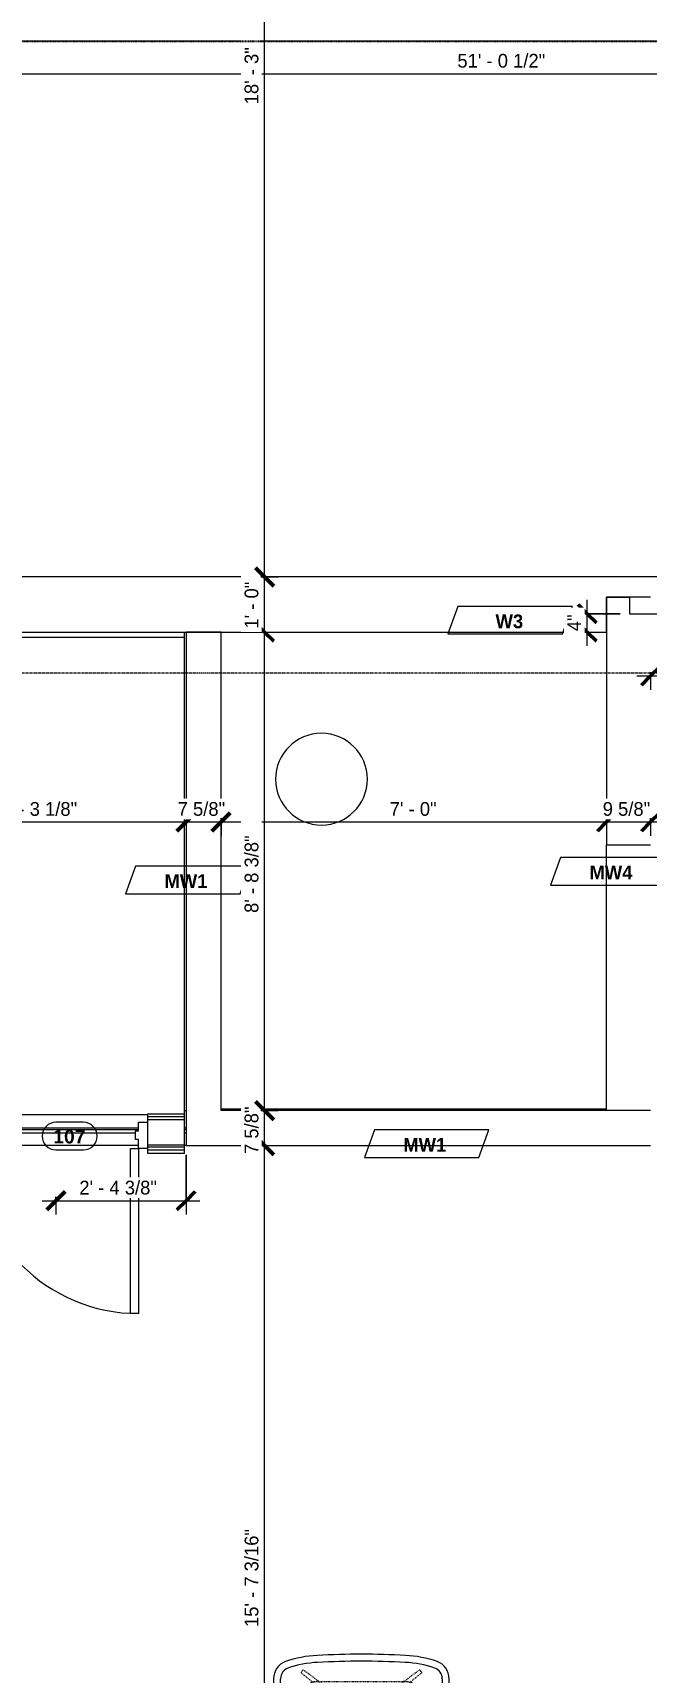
# Model space of a CAD drawing. Header units: inches. Extents: x -4058 to -1781, y 9814 to 12264.
# Drawn here: x -3620.3 to -3486.7, y 11317.3 to 11674.9 of the extents above; entities that cross this region are included whole.
import ezdxf

# ---------------------------------------------------------------- set-up
doc = ezdxf.new("R2010")
doc.units = ezdxf.units.IN
doc.header["$MEASUREMENT"] = 0
for name, pattern in [('Aligning Line 1_8_', [0.25, 0.125, -0.125]), ('Dash', [0.25, 0.125, -0.125]), ('Dash_2_', [0.25, 0.125, -0.125]), ('Grid Line 1_2_', [0.875, 0.5, -0.125, 0.125, -0.125])]:
    doc.linetypes.add(name, pattern=pattern)
for name, color, linetype, lineweight in [('0-1', 7, 'Continuous', 5), ('0-2', 7, 'Continuous', 9), ('A-ANNO-DIMS', 211, 'Continuous', 9), ('A-ANNO-DIMS-32', 211, 'Continuous', 9), ('A-DOOR-1', 7, 'Continuous', 9), ('A-DOOR-FRAM-1', 7, 'Continuous', 9), ('A-DOOR-IDEN', 31, 'Continuous', 9), ('A-FLOR-1', 7, 'Continuous', 9), ('A-WALL-1', 7, 'Continuous', 9), ('A-WALL-IDEN', 211, 'Continuous', 9), ('G-ANNO-SYMB', 111, 'Aligning Line 1_8_', 9), ('I-FURN-1', 7, 'Continuous', 9), ('I-FURN-HDLN-1', 7, 'Dash', 9), ('I-WALL-3', 7, 'Continuous', 9), ('S-BEAM-1', 7, 'Continuous', 9), ('S-FNDN-1', 7, 'Continuous', 9), ('S-GRID-1', 1, 'Grid Line 1_2_', 9)]:
    doc.layers.add(name, color=color, linetype=linetype, lineweight=lineweight)
doc.layers.add('0-3', color=250, linetype='Dash_2_')
doc.styles.add('Arial_B', font='arialbd.ttf', dxfattribs={"height": 3})
doc.styles.add('Century Gothic', font='ufonts.com_century-gothic.ttf', dxfattribs={"height": 3})
doc.styles.add('Century Gothic_B_1', font='GOTHICB.TTF', dxfattribs={"height": 3})
doc.dimstyles.new('THE_DIMENSION_STRING_3', dxfattribs={"dimscale": 12, "dimtxt": 3.132505, "dimasz": 0.333333, "dimexe": 0.25, "dimexo": 0.166667, "dimgap": 0.041667, "dimtad": 1, "dimdec": 4, "dimrnd": 0.0625, "dimzin": 3, "dimdsep": 46, "dimlunit": 4, "dimtxsty": 'Century Gothic', "dimblk1": 'OBLIQUE', "dimblk2": 'OBLIQUE', "dimsah": 1, "dimcen": 0.09, "dimdle": 0.25, "dimazin": 0, "dimtfac": 1, "dimtdec": 4, "dimtix": 1, "dimtmove": 0, "dimatfit": 3, "dimfxl": 1, "dimtvp": 1, "dimtfill": 1, "dimfrac": 2, "dimtolj": 1, "dimtzin": 0, "dimarcsym": 2})
doc.dimstyles.new('THE_DIMENSION_STRING_4', dxfattribs={"dimscale": 12, "dimtxt": 3.132505, "dimasz": 0.333333, "dimexe": 0.25, "dimexo": 0.166667, "dimgap": 0.041667, "dimtad": 1, "dimdec": 4, "dimrnd": 0.0625, "dimzin": 3, "dimdsep": 46, "dimlunit": 4, "dimtxsty": 'Century Gothic', "dimblk1": 'OBLIQUE', "dimblk2": 'OBLIQUE', "dimsah": 1, "dimcen": 0.09, "dimdle": 0.25, "dimazin": 0, "dimtfac": 1, "dimtdec": 4, "dimtix": 1, "dimtmove": 0, "dimatfit": 3, "dimfxl": 1, "dimtvp": 1, "dimtfill": 1, "dimfrac": 2, "dimtolj": 1, "dimtzin": 0, "dimarcsym": 2})

# ---------------------------------------------------------------- blocks, each defined once
blk = doc.blocks.new('CTR - 1st Phase - Shell_rvt-1-UNIT PLANS - 1ST FLOOR')
at = {"layer": 'A-FLOR-1'}
for p, q in [((-3587.32, 11542.99), (-3587.32, 11544.19)), ((-3597.32, 11432.19), (-3633.32, 11432.19)), ((-3586.95, 11432.19), (-3587.32, 11432.19))]:
    blk.add_line(p, q, dxfattribs=at)
blk = doc.blocks.new('Table-Coffee-Teknion-STRTC_Cover-R2014 - 38_25_ w x 27_5_ d x 15_ h-1463095-UNIT PLANS - 1ST FLOOR')
at = {"layer": 'I-FURN-1'}
for p, q in [((-19.13, 8.44), (-19.13, -8.44)), ((-17.6, -8.44), (-17.6, 8.44)), ((17.61, 8.44), (17.61, -8.44)), ((19.14, -8.44), (19.14, 8.44))]:
    blk.add_line(p, q, dxfattribs=at)
for centre, radius, start, end in [((-15.12, 8.44), 4.01, 110.5555, 180), ((-15.12, 8.44), 2.48, 111.0265, 180), ((-8.29, -11.95), 25.51, 92.9641, 108.8407), ((-8.29, -11.95), 23.99, 92.9641, 108.7807), ((0, -172), 185.78, 90, 92.9641), ((0, -172), 184.25, 90, 92.9641), ((0, -172), 185.78, 87.0323, 90), ((0, -172), 184.25, 87.0323, 90), ((8.3, -11.95), 23.99, 71.2186, 87.0323), ((8.3, -11.95), 25.51, 71.1589, 87.0323), ((15.13, 8.44), 2.48, 359.9932, 68.9871), ((15.13, 8.44), 4, 359.9946, 69.4552), ((-15.12, -8.44), 4.01, 180, 249.4445), ((-15.12, -8.44), 2.48, 180, 248.9735), ((15.13, -8.44), 2.48, 291.0129, 0.0068), ((15.13, -8.44), 4, 290.5448, 0.0054), ((-8.29, 11.95), 25.51, 251.1593, 267.0359), ((-8.29, 11.95), 23.99, 251.2193, 267.0359), ((0, 172), 185.78, 267.0359, 270), ((0, 172), 184.25, 267.0359, 270), ((0, 172), 184.25, 270, 272.9677), ((0, 172), 185.78, 270, 272.9677), ((8.3, 11.95), 23.99, 272.9677, 288.7814), ((8.3, 11.95), 25.51, 272.9677, 288.8411)]:
    blk.add_arc(centre, radius, start, end, dxfattribs=at)
at = {"layer": 'I-FURN-HDLN-1'}
for p, q in [((10.12, 7.75), (-10.13, 7.75)), ((-12.13, 5.75), (-12.13, -5.75)), ((12.12, -5.75), (12.12, 5.75)), ((-10.13, -7.75), (10.12, -7.75))]:
    blk.add_line(p, q, dxfattribs=at)
for centre, radius, start, end in [((0, 0), 16.4, 140.7947, 143.46), ((-10.13, 5.75), 2, 90, 180), ((10.12, 5.75), 2, 360, 90), ((0, 0), 16.4, 36.5401, 39.2054), ((-10.13, -5.75), 2, 180, 270), ((10.12, -5.75), 2, 270, 0), ((0, 0), 16.4, 216.5921, 219.2054), ((0, 0), 16.4, 320.7947, 323.408)]:
    blk.add_arc(centre, radius, start, end, dxfattribs=at)
for centre, major_axis, ratio, start_param, end_param in [((391.48, 506.34), (408.73, 493.23), 0.984192, 3.149955, 3.172178), ((-254.7, -331.68), (136.06, 396.91), 0.982649, 5.959327, 5.992944), ((258.04, -329.74), (-241.21, 343.03), 0.984234, 0.012239, 0.045876), ((-395.08, 498.59), (-555.38, 314.75), 0.981702, 2.753798, 2.776099), ((-3.19, 0), (0, 1.45), 0.9728, 3.874672, 5.516455), ((3.19, 0), (0, 1.45), 0.972829, 0.767014, 2.408864), ((385.31, -487), (-532.66, 322.94), 0.982107, 5.924783, 5.947556), ((-258.76, 330.7), (-241.87, 344.05), 0.984234, 3.154, 3.187539), ((254, 330.71), (136.08, 395.63), 0.98266, 2.818715, 2.85243), ((-381.98, -493.65), (400.12, 479.77), 0.984186, 0.010484, 0.033189)]:
    blk.add_ellipse(centre, major_axis=major_axis, ratio=ratio, start_param=start_param, end_param=end_param, dxfattribs=at)
for points in [[(-1.59, 2.05), (-1.52, 1.99), (-1.39, 1.92), (-1.23, 1.85), (-1.1, 1.8), (-0.96, 1.75), (-0.83, 1.71), (-0.69, 1.67), (-0.56, 1.64), (-0.42, 1.62), (-0.27, 1.61), (-0.13, 1.59), (0, 1.59), (0.14, 1.59), (0.28, 1.61), (0.42, 1.62), (0.56, 1.64), (0.69, 1.67), (0.83, 1.71), (0.96, 1.75), (1.09, 1.8), (1.22, 1.85), (1.39, 1.92), (1.51, 1.99), (1.59, 2.05)], [(1.59, -2.05), (1.52, -1.99), (1.39, -1.92), (1.22, -1.85), (1.1, -1.8), (0.96, -1.75), (0.83, -1.71), (0.69, -1.67), (0.56, -1.64), (0.42, -1.62), (0.27, -1.61), (0.13, -1.59), (0, -1.59), (-0.14, -1.59), (-0.28, -1.61), (-0.42, -1.62), (-0.56, -1.64), (-0.69, -1.67), (-0.83, -1.71), (-0.96, -1.75), (-1.1, -1.8), (-1.22, -1.85), (-1.39, -1.92), (-1.52, -1.99), (-1.59, -2.05)]]:
    blk.add_open_spline(points, degree=3, knots=[0, 0, 0, 0, 0.083333, 0.125, 0.166667, 0.208333, 0.25, 0.291667, 0.333333, 0.375, 0.416667, 0.458333, 0.5, 0.541667, 0.583333, 0.625, 0.666667, 0.708333, 0.75, 0.791667, 0.833333, 0.875, 0.916667, 1, 1, 1, 1], dxfattribs=at)
blk = doc.blocks.new('CTR - 1st Phase - Common Walls_rvt-1-UNIT PLANS - 1ST FLOOR')
at = {"layer": '0-2'}
blk.add_blockref('Table-Coffee-Teknion-STRTC_Cover-R2014 - 38_25_ w x 27_5_ d x 15_ h-1463095-UNIT PLANS - 1ST FLOOR', (-3548.74, 11307.48), dxfattribs=at)
blk = doc.blocks.new('HOLLOW METAL - STAIR DOOR 3-0 x 7-0-2682974-UNIT PLANS - 1ST FLOOR')
at = {"layer": 'A-DOOR-1'}
for p, q in [((16.25, -3.5), (18, -3.5)), ((16.25, -39.5), (16.25, -3.5)), ((18, -3.5), (18, -39.5)), ((18, -39.5), (16.25, -39.5))]:
    blk.add_line(p, q, dxfattribs=at)
blk.add_arc((18, -3.5), 36, 180, 270, dxfattribs=at)
at = {"layer": 'A-DOOR-FRAM-1'}
for p, q in [((-20, 2.25), (-18, 2.25)), ((-20, -3.5), (-20, 2.25)), ((-18, 2.25), (-18, 0.3125)), ((-18, 0.3125), (-17.375, 0.3125)), ((-17.375, 0.3125), (-17.375, -1.5625)), ((17.375, 0.3125), (18, 0.3125)), ((17.375, -1.5625), (17.375, 0.3125)), ((18, 2.25), (20, 2.25)), ((18, 0.3125), (18, 2.25)), ((20, 2.25), (20, -3.5)), ((-18, -3.5), (-20, -3.5)), ((-18, -1.5625), (-18, -3.5)), ((-17.375, -1.5625), (-18, -1.5625)), ((18, -1.5625), (17.375, -1.5625)), ((18, -3.5), (18, -1.5625)), ((20, -3.5), (18, -3.5))]:
    blk.add_line(p, q, dxfattribs=at)
blk = doc.blocks.new('CTR - 1st Phase -Stairs _ Elevators_rvt-1-UNIT PLANS - 1ST FLOOR')
at = {"layer": 'A-FLOR-1'}
for p, q in [((-3587.32, 11542.99), (-3635.2, 11542.99)), ((-3587.32, 11439.06), (-3587.32, 11542.99)), ((-3635.32, 11438.99), (-3595.32, 11438.99))]:
    blk.add_line(p, q, dxfattribs=at)
at = {"layer": 'A-WALL-1'}
for p, q in [((-3587.32, 11438.44), (-3595.32, 11438.44)), ((-3587.32, 11437.81), (-3595.32, 11437.81)), ((-3587.32, 11432.31), (-3595.32, 11432.31)), ((-3587.32, 11431.81), (-3595.32, 11431.81)), ((-3587.32, 11431.19), (-3595.32, 11431.19))]:
    blk.add_line(p, q, dxfattribs=at)
at = {"layer": 'I-WALL-3'}
for p, q in [((-3587.32, 11439.06), (-3595.32, 11439.06)), ((-3595.32, 11439.06), (-3595.32, 11437.31)), ((-3587.32, 11430.56), (-3587.32, 11439.06)), ((-3595.32, 11431.56), (-3595.32, 11430.56)), ((-3595.32, 11430.56), (-3587.32, 11430.56))]:
    blk.add_line(p, q, dxfattribs=at)
at = {"layer": '0-2'}
blk.add_blockref('HOLLOW METAL - STAIR DOOR 3-0 x 7-0-2682974-UNIT PLANS - 1ST FLOOR', (-3615.32, 11435.06), dxfattribs=at)
blk = doc.blocks.new('034100 - Precast Structural Concrete - Solid Plank - 12_-1872981-UNIT PLANS - 1ST FLOOR')
at = {"layer": 'S-BEAM-1'}
for p, q in [((95.62, -22.4), (96, -22.4)), ((95.62, -23.09), (96, -23.09)), ((95.62, -23.5), (96, -23.5)), ((106, -23.09), (142, -23.09)), ((106, -23.5), (142, -23.5)), ((106.62, -22.4), (141.37, -22.4))]:
    blk.add_line(p, q, dxfattribs=at)
blk = doc.blocks.new('CTR - 1st Phase - Structure_rvt-1-UNIT PLANS - 1ST FLOOR')
at = {"layer": 'A-FLOR-1'}
for start, end in [(0, 180), (180, 0)]:
    blk.add_arc((-3557.44, 11512.1), 10, start, end, dxfattribs=at)
at = {"layer": 'A-WALL-1'}
for p, q in [((-3211.32, 11556.19), (-3490.32, 11556.19)), ((-3490.32, 11551.81), (-3495.32, 11551.81)), ((-3495.32, 11551.81), (-3495.32, 11544.19)), ((-3495.32, 11544.19), (-3495.32, 11551.81)), ((-3495.32, 11551.81), (-3490.32, 11551.81)), ((-3490.32, 11551.81), (-3490.32, 11548.19)), ((-3490.32, 11548.19), (-3211.32, 11548.19)), ((-3579.32, 11544.19), (-3586.95, 11544.19)), ((-3586.95, 11544.19), (-3586.95, 11432.19)), ((-3579.32, 11439.81), (-3579.32, 11544.19)), ((-3587.32, 11439.81), (-3586.95, 11439.81)), ((-3579.32, 11440.19), (-3495.32, 11440.19)), ((-3495.32, 11439.81), (-3579.32, 11439.81)), ((-3586.95, 11432.19), (-3579.32, 11432.19)), ((-3579.32, 11432.19), (-3495.32, 11432.19))]:
    blk.add_line(p, q, dxfattribs=at)
at = {"layer": 'S-FNDN-1'}
for p, q in [((-3599.32, 11556.19), (-3819.32, 11556.19)), ((-3490.32, 11556.19), (-3599.32, 11556.19)), ((-3485.7, 11551.81), (-3490.32, 11551.81)), ((-3819.32, 11544.19), (-3599.32, 11544.19)), ((-3599.32, 11544.19), (-3495.32, 11544.19)), ((-3495.32, 11544.19), (-3495.32, 11497.81)), ((-3495.32, 11497.81), (-3485.7, 11497.81)), ((-3495.32, 11439.81), (-3495.32, 11497.81)), ((-3485.7, 11439.81), (-3495.32, 11439.81)), ((-3495.32, 11432.19), (-3485.7, 11432.19))]:
    blk.add_line(p, q, dxfattribs=at)
at = {"layer": '0-2', "rotation": 180}
blk.add_blockref('034100 - Precast Structural Concrete - Solid Plank - 12_-1872981-UNIT PLANS - 1ST FLOOR', (-3491.32, 11412.5), dxfattribs=at)
blk = doc.blocks.new('Wall Tag - Arch Wall-3956453-UNIT PLANS - 1ST FLOOR')
at = {"layer": 'A-WALL-IDEN'}
for p, q in [((-0.356, 0.094), (-0.424, -0.094)), ((0.424, 0.094), (-0.356, 0.094)), ((0.356, -0.094), (0.424, 0.094)), ((-0.424, -0.094), (0.356, -0.094))]:
    blk.add_line(p, q, dxfattribs=at)
blk = doc.blocks.new('DIMBLOCK870-UNIT PLANS - 1ST FLOOR')
at = {"layer": 'A-ANNO-DIMS-32', "lineweight": 50}
for p, q in [((-3823.82, 11665.94), (-3821.82, 11667.94)), ((-3211.32, 11665.94), (-3209.32, 11667.94)), ((-3823.82, 11665.94), (-3825.82, 11663.94)), ((-3211.32, 11665.94), (-3213.32, 11663.94))]:
    blk.add_line(p, q, dxfattribs=at)
at = {"layer": 'A-ANNO-DIMS-32'}
for p, q in [((-3823.82, 11666.77), (-3823.82, 11662.94)), ((-3823.82, 11665.94), (-3823.82, 11666.77)), ((-3211.32, 11666.77), (-3211.32, 11662.94)), ((-3211.32, 11665.94), (-3211.32, 11666.77)), ((-3823.82, 11665.94), (-3211.32, 11665.94))]:
    blk.add_line(p, q, dxfattribs=at)
at = {"layer": 'A-ANNO-DIMS-32', "color": 0, "insert": (-3527.82, 11670.28), "char_height": 3, "width": 24.5827, "attachment_point": 1, "line_spacing_factor": 0.984502, "style": 'Century Gothic', "bg_fill": 3, "box_fill_scale": 1.25, "bg_fill_color": 256, "bg_fill_true_color": 13158600, "bg_fill_transparency": 0}
blk.add_mtext('51\' - 0 1/2"', dxfattribs=at)
blk = doc.blocks.new('_Oblique')
at = {"color": 0, "linetype": 'ByBlock', "lineweight": -2}
blk.add_line((-0.5, -0.5), (0.5, 0.5), dxfattribs=at)
blk = doc.blocks.new('DIMBLOCK895-UNIT PLANS - 1ST FLOOR')
at = {"layer": 'A-ANNO-DIMS-32'}
for p, q in [((-3586.95, 11430.19), (-3586.95, 11417.17)), ((-3586.95, 11420.17), (-3586.95, 11430.19)), ((-3618.32, 11420.17), (-3583.95, 11420.17)), ((-3615.32, 11421), (-3615.32, 11417.17)), ((-3615.32, 11420.17), (-3615.32, 11421))]:
    blk.add_line(p, q, dxfattribs=at)
at = {"layer": 'A-ANNO-DIMS-32', "lineweight": 50}
for p, q in [((-3615.32, 11420.17), (-3617.32, 11418.17)), ((-3615.32, 11420.17), (-3613.32, 11422.17)), ((-3586.95, 11420.17), (-3588.95, 11418.17)), ((-3586.95, 11420.17), (-3584.95, 11422.17))]:
    blk.add_line(p, q, dxfattribs=at)
at = {"layer": 'A-ANNO-DIMS-32', "color": 0, "insert": (-3610.21, 11424.52), "char_height": 3, "width": 21.7784, "attachment_point": 1, "line_spacing_factor": 0.984502, "style": 'Century Gothic', "bg_fill": 3, "box_fill_scale": 1.25, "bg_fill_color": 256, "bg_fill_true_color": 13158600, "bg_fill_transparency": 0}
blk.add_mtext('2\' - 4 3/8"', dxfattribs=at)
blk = doc.blocks.new('DIMBLOCK983-UNIT PLANS - 1ST FLOOR')
at = {"layer": 'A-ANNO-DIMS-32'}
for p, q in [((-3650.07, 11497.38), (-3650.07, 11505.76)), ((-3650.07, 11502.76), (-3586.95, 11502.76)), ((-3650.07, 11502.76), (-3650.07, 11497.38)), ((-3586.95, 11503.59), (-3586.95, 11499.76)), ((-3586.95, 11502.76), (-3586.95, 11503.59))]:
    blk.add_line(p, q, dxfattribs=at)
at = {"layer": 'A-ANNO-DIMS-32', "lineweight": 50}
for p, q in [((-3650.07, 11502.76), (-3652.07, 11500.76)), ((-3650.07, 11502.76), (-3648.07, 11504.76)), ((-3586.95, 11502.76), (-3588.95, 11500.76)), ((-3586.95, 11502.76), (-3584.95, 11504.76))]:
    blk.add_line(p, q, dxfattribs=at)
at = {"layer": 'A-ANNO-DIMS-32', "color": 0, "insert": (-3627.59, 11507.11), "char_height": 3, "width": 21.7784, "attachment_point": 1, "line_spacing_factor": 0.984502, "style": 'Century Gothic', "bg_fill": 3, "box_fill_scale": 1.25, "bg_fill_color": 256, "bg_fill_true_color": 13158600, "bg_fill_transparency": 0}
blk.add_mtext('5\' - 3 1/8"', dxfattribs=at)
blk = doc.blocks.new('DIMBLOCK984-UNIT PLANS - 1ST FLOOR')
at = {"layer": 'A-ANNO-DIMS-32', "lineweight": 50}
for p, q in [((-3586.95, 11502.76), (-3588.95, 11500.76)), ((-3586.95, 11502.76), (-3584.95, 11504.76)), ((-3579.32, 11502.76), (-3581.32, 11500.76)), ((-3579.32, 11502.76), (-3577.32, 11504.76))]:
    blk.add_line(p, q, dxfattribs=at)
at = {"layer": 'A-ANNO-DIMS-32'}
for p, q in [((-3586.95, 11503.59), (-3586.95, 11499.76)), ((-3586.95, 11502.76), (-3586.95, 11503.59)), ((-3586.95, 11502.76), (-3579.32, 11502.76)), ((-3579.32, 11503.59), (-3579.32, 11499.76)), ((-3579.32, 11502.76), (-3579.32, 11503.59))]:
    blk.add_line(p, q, dxfattribs=at)
at = {"layer": 'A-ANNO-DIMS-32', "color": 0, "insert": (-3588.78, 11507.11), "char_height": 3, "width": 13.5444, "attachment_point": 1, "line_spacing_factor": 0.984502, "style": 'Century Gothic', "bg_fill": 3, "box_fill_scale": 1.25, "bg_fill_color": 256, "bg_fill_true_color": 13158600, "bg_fill_transparency": 0}
blk.add_mtext('7 5/8"', dxfattribs=at)
blk = doc.blocks.new('DIMBLOCK985-UNIT PLANS - 1ST FLOOR')
at = {"layer": 'A-ANNO-DIMS-32', "lineweight": 50}
for p, q in [((-3579.32, 11502.76), (-3581.32, 11500.76)), ((-3579.32, 11502.76), (-3577.32, 11504.76)), ((-3495.32, 11502.76), (-3497.32, 11500.76)), ((-3495.32, 11502.76), (-3493.32, 11504.76))]:
    blk.add_line(p, q, dxfattribs=at)
at = {"layer": 'A-ANNO-DIMS-32'}
for p, q in [((-3579.32, 11503.59), (-3579.32, 11499.76)), ((-3579.32, 11502.76), (-3579.32, 11503.59)), ((-3579.32, 11502.76), (-3495.32, 11502.76)), ((-3495.32, 11503.59), (-3495.32, 11499.76)), ((-3495.32, 11502.76), (-3495.32, 11503.59))]:
    blk.add_line(p, q, dxfattribs=at)
at = {"layer": 'A-ANNO-DIMS-32', "color": 0, "insert": (-3542.57, 11507.11), "char_height": 3, "width": 12.5897, "attachment_point": 1, "line_spacing_factor": 0.984502, "style": 'Century Gothic', "bg_fill": 3, "box_fill_scale": 1.25, "bg_fill_color": 256, "bg_fill_true_color": 13158600, "bg_fill_transparency": 0}
blk.add_mtext('7\' - 0"', dxfattribs=at)
blk = doc.blocks.new('DIMBLOCK986-UNIT PLANS - 1ST FLOOR')
at = {"layer": 'A-ANNO-DIMS-32', "lineweight": 50}
for p, q in [((-3495.32, 11502.76), (-3497.32, 11500.76)), ((-3495.32, 11502.76), (-3493.32, 11504.76)), ((-3485.7, 11502.76), (-3487.7, 11500.76)), ((-3485.7, 11502.76), (-3483.7, 11504.76))]:
    blk.add_line(p, q, dxfattribs=at)
at = {"layer": 'A-ANNO-DIMS-32'}
for p, q in [((-3495.32, 11503.59), (-3495.32, 11499.76)), ((-3495.32, 11502.76), (-3495.32, 11503.59)), ((-3495.32, 11502.76), (-3485.7, 11502.76)), ((-3485.7, 11503.59), (-3485.7, 11499.76)), ((-3485.7, 11502.76), (-3485.7, 11503.59))]:
    blk.add_line(p, q, dxfattribs=at)
at = {"layer": 'A-ANNO-DIMS-32', "color": 0, "insert": (-3496.15, 11507.11), "char_height": 3, "width": 13.5444, "attachment_point": 1, "line_spacing_factor": 0.984502, "style": 'Century Gothic', "bg_fill": 3, "box_fill_scale": 1.25, "bg_fill_color": 256, "bg_fill_true_color": 13158600, "bg_fill_transparency": 0}
blk.add_mtext('9 5/8"', dxfattribs=at)
blk = doc.blocks.new('DIMBLOCK987-UNIT PLANS - 1ST FLOOR')
at = {"layer": 'A-ANNO-DIMS-32'}
for p, q in [((-3369.87, 11471.79), (-3369.87, 11505.76)), ((-3485.7, 11503.59), (-3485.7, 11499.76)), ((-3485.7, 11502.76), (-3485.7, 11503.59)), ((-3485.7, 11502.76), (-3369.87, 11502.76)), ((-3369.87, 11502.76), (-3369.87, 11471.79))]:
    blk.add_line(p, q, dxfattribs=at)
at = {"layer": 'A-ANNO-DIMS-32', "lineweight": 50}
for p, q in [((-3485.7, 11502.76), (-3487.7, 11500.76)), ((-3485.7, 11502.76), (-3483.7, 11504.76)), ((-3369.87, 11502.76), (-3371.87, 11500.76)), ((-3369.87, 11502.76), (-3367.87, 11504.76))]:
    blk.add_line(p, q, dxfattribs=at)
at = {"layer": 'A-ANNO-DIMS-32', "color": 0, "insert": (-3439.2, 11507.11), "char_height": 3, "width": 27.387, "attachment_point": 1, "line_spacing_factor": 0.984502, "style": 'Century Gothic', "bg_fill": 3, "box_fill_scale": 1.25, "bg_fill_color": 256, "bg_fill_true_color": 13158600, "bg_fill_transparency": 0}
blk.add_mtext('9\' - 7 13/16"', dxfattribs=at)
blk = doc.blocks.new('DIMBLOCK1050-UNIT PLANS - 1ST FLOOR')
at = {"layer": 'A-ANNO-DIMS-32', "lineweight": 50}
for p, q in [((-3569.84, 11432.19), (-3571.84, 11434.19)), ((-3569.84, 11432.19), (-3567.84, 11430.19)), ((-3569.84, 11245.01), (-3571.84, 11247.01)), ((-3569.84, 11245.01), (-3567.84, 11243.01))]:
    blk.add_line(p, q, dxfattribs=at)
at = {"layer": 'A-ANNO-DIMS-32'}
for p, q in [((-3570.67, 11432.19), (-3566.84, 11432.19)), ((-3569.84, 11432.19), (-3570.67, 11432.19)), ((-3569.84, 11245.01), (-3569.84, 11432.19)), ((-3570.67, 11245.01), (-3566.84, 11245.01)), ((-3569.84, 11245.01), (-3570.67, 11245.01))]:
    blk.add_line(p, q, dxfattribs=at)
at = {"layer": 'A-ANNO-DIMS-32', "color": 0, "insert": (-3574.19, 11327.19), "char_height": 3, "width": 27.387, "attachment_point": 1, "rotation": 90, "line_spacing_factor": 0.984502, "style": 'Century Gothic', "bg_fill": 3, "box_fill_scale": 1.25, "bg_fill_color": 256, "bg_fill_true_color": 13158600, "bg_fill_transparency": 0}
blk.add_mtext('15\' - 7 3/16"', dxfattribs=at)
blk = doc.blocks.new('DIMBLOCK1051-UNIT PLANS - 1ST FLOOR')
at = {"layer": 'A-ANNO-DIMS-32', "lineweight": 50}
for p, q in [((-3569.84, 11439.81), (-3571.84, 11441.81)), ((-3569.84, 11439.81), (-3567.84, 11437.81)), ((-3569.84, 11432.19), (-3571.84, 11434.19)), ((-3569.84, 11432.19), (-3567.84, 11430.19))]:
    blk.add_line(p, q, dxfattribs=at)
at = {"layer": 'A-ANNO-DIMS-32'}
for p, q in [((-3570.67, 11439.81), (-3566.84, 11439.81)), ((-3569.84, 11439.81), (-3570.67, 11439.81)), ((-3569.84, 11432.19), (-3569.84, 11439.81)), ((-3570.67, 11432.19), (-3566.84, 11432.19)), ((-3569.84, 11432.19), (-3570.67, 11432.19))]:
    blk.add_line(p, q, dxfattribs=at)
at = {"layer": 'A-ANNO-DIMS-32', "color": 0, "insert": (-3574.19, 11430.36), "char_height": 3, "width": 13.5444, "attachment_point": 1, "rotation": 90, "line_spacing_factor": 0.984502, "style": 'Century Gothic', "bg_fill": 3, "box_fill_scale": 1.25, "bg_fill_color": 256, "bg_fill_true_color": 13158600, "bg_fill_transparency": 0}
blk.add_mtext('7 5/8"', dxfattribs=at)
blk = doc.blocks.new('DIMBLOCK1052-UNIT PLANS - 1ST FLOOR')
at = {"layer": 'A-ANNO-DIMS-32', "lineweight": 50}
for p, q in [((-3569.84, 11544.19), (-3571.84, 11546.19)), ((-3569.84, 11544.19), (-3567.84, 11542.19)), ((-3569.84, 11439.81), (-3571.84, 11441.81)), ((-3569.84, 11439.81), (-3567.84, 11437.81))]:
    blk.add_line(p, q, dxfattribs=at)
at = {"layer": 'A-ANNO-DIMS-32'}
for p, q in [((-3570.67, 11544.19), (-3566.84, 11544.19)), ((-3569.84, 11544.19), (-3570.67, 11544.19)), ((-3569.84, 11439.81), (-3569.84, 11544.19)), ((-3570.67, 11439.81), (-3566.84, 11439.81)), ((-3569.84, 11439.81), (-3570.67, 11439.81))]:
    blk.add_line(p, q, dxfattribs=at)
at = {"layer": 'A-ANNO-DIMS-32', "color": 0, "insert": (-3574.19, 11482.93), "char_height": 3, "width": 21.7784, "attachment_point": 1, "rotation": 90, "line_spacing_factor": 0.984502, "style": 'Century Gothic', "bg_fill": 3, "box_fill_scale": 1.25, "bg_fill_color": 256, "bg_fill_true_color": 13158600, "bg_fill_transparency": 0}
blk.add_mtext('8\' - 8 3/8"', dxfattribs=at)
blk = doc.blocks.new('DIMBLOCK1053-UNIT PLANS - 1ST FLOOR')
at = {"layer": 'A-ANNO-DIMS-32', "lineweight": 50}
for p, q in [((-3569.84, 11556.19), (-3571.84, 11558.19)), ((-3569.84, 11556.19), (-3567.84, 11554.19)), ((-3569.84, 11544.19), (-3571.84, 11546.19)), ((-3569.84, 11544.19), (-3567.84, 11542.19))]:
    blk.add_line(p, q, dxfattribs=at)
at = {"layer": 'A-ANNO-DIMS-32'}
for p, q in [((-3570.67, 11556.19), (-3566.84, 11556.19)), ((-3569.84, 11556.19), (-3570.67, 11556.19)), ((-3569.84, 11544.19), (-3569.84, 11556.19)), ((-3570.67, 11544.19), (-3566.84, 11544.19)), ((-3569.84, 11544.19), (-3570.67, 11544.19))]:
    blk.add_line(p, q, dxfattribs=at)
at = {"layer": 'A-ANNO-DIMS-32', "color": 0, "insert": (-3574.19, 11544.94), "char_height": 3, "width": 12.5897, "attachment_point": 1, "rotation": 90, "line_spacing_factor": 0.984502, "style": 'Century Gothic', "bg_fill": 3, "box_fill_scale": 1.25, "bg_fill_color": 256, "bg_fill_true_color": 13158600, "bg_fill_transparency": 0}
blk.add_mtext('1\' - 0"', dxfattribs=at)
blk = doc.blocks.new('DIMBLOCK1054-UNIT PLANS - 1ST FLOOR')
at = {"layer": 'A-ANNO-DIMS-32', "lineweight": 50}
for p, q in [((-3569.84, 11775.19), (-3571.84, 11777.19)), ((-3569.84, 11775.19), (-3567.84, 11773.19)), ((-3569.84, 11556.19), (-3571.84, 11558.19)), ((-3569.84, 11556.19), (-3567.84, 11554.19))]:
    blk.add_line(p, q, dxfattribs=at)
at = {"layer": 'A-ANNO-DIMS-32'}
for p, q in [((-3570.67, 11775.19), (-3566.84, 11775.19)), ((-3569.84, 11775.19), (-3570.67, 11775.19)), ((-3569.84, 11556.19), (-3569.84, 11775.19)), ((-3570.67, 11556.19), (-3566.84, 11556.19)), ((-3569.84, 11556.19), (-3570.67, 11556.19))]:
    blk.add_line(p, q, dxfattribs=at)
at = {"layer": 'A-ANNO-DIMS-32', "color": 0, "insert": (-3574.19, 11659.28), "char_height": 3, "width": 15.394, "attachment_point": 1, "rotation": 90, "line_spacing_factor": 0.984502, "style": 'Century Gothic', "bg_fill": 3, "box_fill_scale": 1.25, "bg_fill_color": 256, "bg_fill_true_color": 13158600, "bg_fill_transparency": 0}
blk.add_mtext('18\' - 3"', dxfattribs=at)
blk = doc.blocks.new('DIMBLOCK1066-UNIT PLANS - 1ST FLOOR')
at = {"layer": 'A-ANNO-DIMS-32'}
for p, q in [((-3211.32, 11546.19), (-3211.32, 11531.6)), ((-3211.32, 11534.6), (-3211.32, 11546.19)), ((-3488.7, 11534.6), (-3211.32, 11534.6)), ((-3485.7, 11535.43), (-3485.7, 11531.6)), ((-3485.7, 11534.6), (-3485.7, 11535.43))]:
    blk.add_line(p, q, dxfattribs=at)
at = {"layer": 'A-ANNO-DIMS-32', "lineweight": 50}
for p, q in [((-3485.7, 11534.6), (-3487.7, 11532.6)), ((-3485.7, 11534.6), (-3483.7, 11536.6)), ((-3211.32, 11534.6), (-3213.32, 11532.6)), ((-3211.32, 11534.6), (-3209.32, 11536.6))]:
    blk.add_line(p, q, dxfattribs=at)
at = {"layer": 'A-ANNO-DIMS-32', "color": 0, "insert": (-3359.92, 11538.95), "char_height": 3, "width": 27.387, "attachment_point": 1, "line_spacing_factor": 0.984502, "style": 'Century Gothic', "bg_fill": 3, "box_fill_scale": 1.25, "bg_fill_color": 256, "bg_fill_true_color": 13158600, "bg_fill_transparency": 0}
blk.add_mtext('22\' - 10 3/8"', dxfattribs=at)
blk = doc.blocks.new('DIMBLOCK1069-UNIT PLANS - 1ST FLOOR')
at = {"layer": 'A-ANNO-DIMS-32', "lineweight": 50}
for p, q in [((-3499.5, 11548.19), (-3501.5, 11550.19)), ((-3499.5, 11544.19), (-3501.5, 11546.19)), ((-3499.5, 11548.19), (-3497.5, 11546.19)), ((-3499.5, 11544.19), (-3497.5, 11542.19))]:
    blk.add_line(p, q, dxfattribs=at)
at = {"layer": 'A-ANNO-DIMS-32'}
for p, q in [((-3499.5, 11541.19), (-3499.5, 11551.19)), ((-3492.32, 11548.19), (-3502.5, 11548.19)), ((-3499.5, 11548.19), (-3492.32, 11548.19)), ((-3500.33, 11544.19), (-3496.5, 11544.19)), ((-3499.5, 11544.19), (-3500.33, 11544.19))]:
    blk.add_line(p, q, dxfattribs=at)
at = {"layer": 'A-ANNO-DIMS-32', "color": 0, "insert": (-3503.85, 11544.37), "char_height": 3, "width": 4.3557, "attachment_point": 1, "rotation": 90, "line_spacing_factor": 0.984502, "style": 'Century Gothic', "bg_fill": 3, "box_fill_scale": 1.25, "bg_fill_color": 256, "bg_fill_true_color": 13158600, "bg_fill_transparency": 0}
blk.add_mtext('4"', dxfattribs=at)
blk = doc.blocks.new('Door Tag - Mark - Instance-4122133-UNIT PLANS - 1ST FLOOR')
at = {"layer": 'A-DOOR-IDEN'}
for p, q in [((0.09375, 0.09375), (-0.09375, 0.09375)), ((-0.09375, -0.09375), (0.09375, -0.09375))]:
    blk.add_line(p, q, dxfattribs=at)
for centre, start, end in [((-0.09375, 0), 90, 270), ((0.09375, 0), 270, 90)]:
    blk.add_arc(centre, 0.09375, start, end, dxfattribs=at)

msp = doc.modelspace()

# ---------------------------------------------------------------- block references
at = {"layer": '0-1'}
msp.add_blockref('CTR - 1st Phase - Shell_rvt-1-UNIT PLANS - 1ST FLOOR', (0, 0), dxfattribs=at)

# ---------------------------------------------------------------- next in the draw order: linework, layer by layer
at = {"layer": 'G-ANNO-SYMB'}
msp.add_line((-2851.7738, 11673.06109), (-3939.55451, 11673.06109), dxfattribs=at)

# ---------------------------------------------------------------- next in the draw order: block references
at = {"layer": '0-1'}
for name in ['CTR - 1st Phase - Structure_rvt-1-UNIT PLANS - 1ST FLOOR', 'CTR - 1st Phase - Common Walls_rvt-1-UNIT PLANS - 1ST FLOOR', 'CTR - 1st Phase -Stairs _ Elevators_rvt-1-UNIT PLANS - 1ST FLOOR']:
    msp.add_blockref(name, (0, 0), dxfattribs=at)
at = {"layer": 'A-WALL-IDEN', "xscale": 31.99999999999999, "yscale": 31.99999999999999, "zscale": 31.99999999999999}
for p in [(-3516.32374, 11546.77138), (-3493.92925, 11492.0019), (-3586.55425, 11490.09565), (-3534.51124, 11432.58388)]:
    msp.add_blockref('Wall Tag - Arch Wall-3956453-UNIT PLANS - 1ST FLOOR', p, dxfattribs=at)

# ---------------------------------------------------------------- next in the draw order: texts
at = {"layer": 'A-WALL-IDEN', "char_height": 3, "attachment_point": 1, "style": 'Century Gothic_B_1'}
for s, insert, width in [('W3', (-3519.50186, 11548.01891), 7.575), ('MW1', (-3591.64734, 11491.34318), 12.221), ('MW4', (-3499.02234, 11493.24943), 12.221), ('MW1', (-3539.60432, 11433.83141), 12.221)]:
    msp.add_mtext(s, dxfattribs=dict(at, insert=insert, width=width))

# ---------------------------------------------------------------- next in the draw order: dimensions: what is measured, and where the dimension line sits
at = {"layer": 'A-ANNO-DIMS'}
for base, p1, p2, dimstyle, override, picture, middle in [((-3211.32374, 11665.93689), (-3823.82374, 11668.76532), (-3211.32374, 11668.76532), 'THE_DIMENSION_STRING_3', {"dimpost": '<>', "dimfxl": 612.5}, 'DIMBLOCK870-UNIT PLANS - 1ST FLOOR', (-3517.57374, 11668.17856)), ((-3211.32374, 11534.60312), (-3485.69874, 11537.43155), (-3211.32374, 11548.1894), 'THE_DIMENSION_STRING_4', {"dimpost": '<>', "dimfxl": 274.585819}, 'DIMBLOCK1066-UNIT PLANS - 1ST FLOOR', (-3348.51124, 11536.84479)), ((-3586.94874, 11502.76296), (-3650.07374, 11495.3769), (-3586.94874, 11505.59139), 'THE_DIMENSION_STRING_4', {"dimpost": '<>', "dimfxl": 63.946083}, 'DIMBLOCK983-UNIT PLANS - 1ST FLOOR', (-3618.51124, 11505.00463)), ((-3586.94874, 11420.17257), (-3615.32374, 11423.001), (-3586.94874, 11432.1894), 'THE_DIMENSION_STRING_3', {"dimpost": '<>', "dimfxl": 29.825615}, 'DIMBLOCK895-UNIT PLANS - 1ST FLOOR', (-3601.13624, 11422.41424))]:
    dim = msp.add_linear_dim(base=base, p1=p1, p2=p2, dimstyle=dimstyle, override=override, dxfattribs=at)
    dim.commit()
    dim.dimension.update_dxf_attribs({"geometry": picture, "text_midpoint": middle})
dim = msp.add_linear_dim(base=(-3569.84276, 11432.1894), p1=(-3572.67119, 11245.0144), p2=(-3572.67119, 11432.1894), angle=90, dimstyle='THE_DIMENSION_STRING_4', override={"dimpost": '<>', "dimfxl": 187.175}, dxfattribs=at)
dim.commit()
dim.dimension.update_dxf_attribs({"geometry": 'DIMBLOCK1050-UNIT PLANS - 1ST FLOOR', "text_midpoint": (-3572.08444, 11338.6019)})

# ---------------------------------------------------------------- next in the draw order: block references
at = {"layer": 'A-DOOR-IDEN', "xscale": 31.99999999999999, "yscale": 31.99999999999999, "zscale": 31.99999999999999}
msp.add_blockref('Door Tag - Mark - Instance-4122133-UNIT PLANS - 1ST FLOOR', (-3612.32374, 11434.26542), dxfattribs=at)

# ---------------------------------------------------------------- next in the draw order: texts
at = {"layer": 'A-DOOR-IDEN', "insert": (-3615.87767, 11435.64527), "char_height": 3, "width": 8.484, "attachment_point": 1, "style": 'Arial_B'}
msp.add_mtext('107', dxfattribs=at)

# ---------------------------------------------------------------- next in the draw order: dimensions: what is measured, and where the dimension line sits
at = {"layer": 'A-ANNO-DIMS'}
for base, p1, p2, override, picture, middle in [((-3499.5042, 11548.1894), (-3502.33263, 11544.1894), (-3490.32374, 11548.1894), {"dimpost": '<>', "dimfxl": 12.657548}, 'DIMBLOCK1069-UNIT PLANS - 1ST FLOOR', (-3501.54193, 11546.1894)), ((-3569.84276, 11439.8144), (-3572.67119, 11432.1894), (-3572.67119, 11439.8144), {"dimpost": '<>', "dimfxl": 7.625}, 'DIMBLOCK1051-UNIT PLANS - 1ST FLOOR', (-3572.08444, 11436.0019))]:
    dim = msp.add_linear_dim(base=base, p1=p1, p2=p2, angle=90, dimstyle='THE_DIMENSION_STRING_4', override=override, dxfattribs=at)
    dim.commit()
    dim.dimension.update_dxf_attribs({"geometry": picture, "text_midpoint": middle})
dim = msp.add_linear_dim(base=(-3579.32374, 11502.76296), p1=(-3586.94874, 11505.59139), p2=(-3579.32374, 11505.59139), dimstyle='THE_DIMENSION_STRING_4', override={"dimpost": '<>', "dimfxl": 7.625}, dxfattribs=at)
dim.commit()
dim.dimension.update_dxf_attribs({"geometry": 'DIMBLOCK984-UNIT PLANS - 1ST FLOOR', "text_midpoint": (-3583.13624, 11505.00463)})

# ---------------------------------------------------------------- next in the draw order: dimensions: what is measured, and where the dimension line sits
dim = msp.add_linear_dim(base=(-3495.32374, 11502.76296), p1=(-3579.32374, 11505.59139), p2=(-3495.32374, 11505.59139), dimstyle='THE_DIMENSION_STRING_4', override={"dimpost": '<>', "dimfxl": 84}, dxfattribs=at)
dim.commit()
dim.dimension.update_dxf_attribs({"geometry": 'DIMBLOCK985-UNIT PLANS - 1ST FLOOR', "text_midpoint": (-3537.32374, 11504.83842)})

# ---------------------------------------------------------------- next in the draw order: dimensions: what is measured, and where the dimension line sits
dim = msp.add_linear_dim(base=(-3569.84276, 11544.1894), p1=(-3572.67119, 11439.8144), p2=(-3572.67119, 11544.1894), angle=90, dimstyle='THE_DIMENSION_STRING_4', override={"dimpost": '<>', "dimfxl": 104.375}, dxfattribs=at)
dim.commit()
dim.dimension.update_dxf_attribs({"geometry": 'DIMBLOCK1052-UNIT PLANS - 1ST FLOOR', "text_midpoint": (-3572.08444, 11492.0019)})
dim = msp.add_linear_dim(base=(-3485.69874, 11502.76296), p1=(-3495.32374, 11505.59139), p2=(-3485.69874, 11505.59139), dimstyle='THE_DIMENSION_STRING_4', override={"dimpost": '<>', "dimfxl": 9.625}, dxfattribs=at)
dim.commit()
dim.dimension.update_dxf_attribs({"geometry": 'DIMBLOCK986-UNIT PLANS - 1ST FLOOR', "text_midpoint": (-3490.51124, 11505.00463)})

# ---------------------------------------------------------------- next in the draw order: linework, layer by layer
at = {"layer": 'S-GRID-1'}
msp.add_line((-1781.27288, 11535.1894), (-4041.7795, 11535.1894), dxfattribs=at)

# ---------------------------------------------------------------- next in the draw order: dimensions: what is measured, and where the dimension line sits
at = {"layer": 'A-ANNO-DIMS'}
dim = msp.add_linear_dim(base=(-3569.84276, 11556.1894), p1=(-3572.67119, 11544.1894), p2=(-3572.67119, 11556.1894), angle=90, dimstyle='THE_DIMENSION_STRING_4', override={"dimpost": '<>', "dimfxl": 12}, dxfattribs=at)
dim.commit()
dim.dimension.update_dxf_attribs({"geometry": 'DIMBLOCK1053-UNIT PLANS - 1ST FLOOR', "text_midpoint": (-3571.91822, 11550.1894)})
dim = msp.add_linear_dim(base=(-3369.87374, 11502.76296), p1=(-3485.69874, 11505.59139), p2=(-3369.87374, 11469.7894), dimstyle='THE_DIMENSION_STRING_4', override={"dimpost": '<>', "dimfxl": 121.232064}, dxfattribs=at)
dim.commit()
dim.dimension.update_dxf_attribs({"geometry": 'DIMBLOCK987-UNIT PLANS - 1ST FLOOR', "text_midpoint": (-3427.78624, 11505.00463)})

# ---------------------------------------------------------------- next in the draw order: dimensions: what is measured, and where the dimension line sits
dim = msp.add_linear_dim(base=(-3569.84276, 11775.1894), p1=(-3572.67119, 11556.1894), p2=(-3572.67119, 11775.1894), angle=90, dimstyle='THE_DIMENSION_STRING_4', override={"dimpost": '<>', "dimfxl": 219}, dxfattribs=at)
dim.commit()
dim.dimension.update_dxf_attribs({"geometry": 'DIMBLOCK1054-UNIT PLANS - 1ST FLOOR', "text_midpoint": (-3571.91822, 11665.6894)})

# ---------------------------------------------------------------- next in the draw order: linework, layer by layer
at = {"layer": '0-3'}
msp.add_line((-3939.55451, 11673.06109), (-2851.7738, 11673.06109), dxfattribs=at)

doc.saveas('drawing.dxf')
